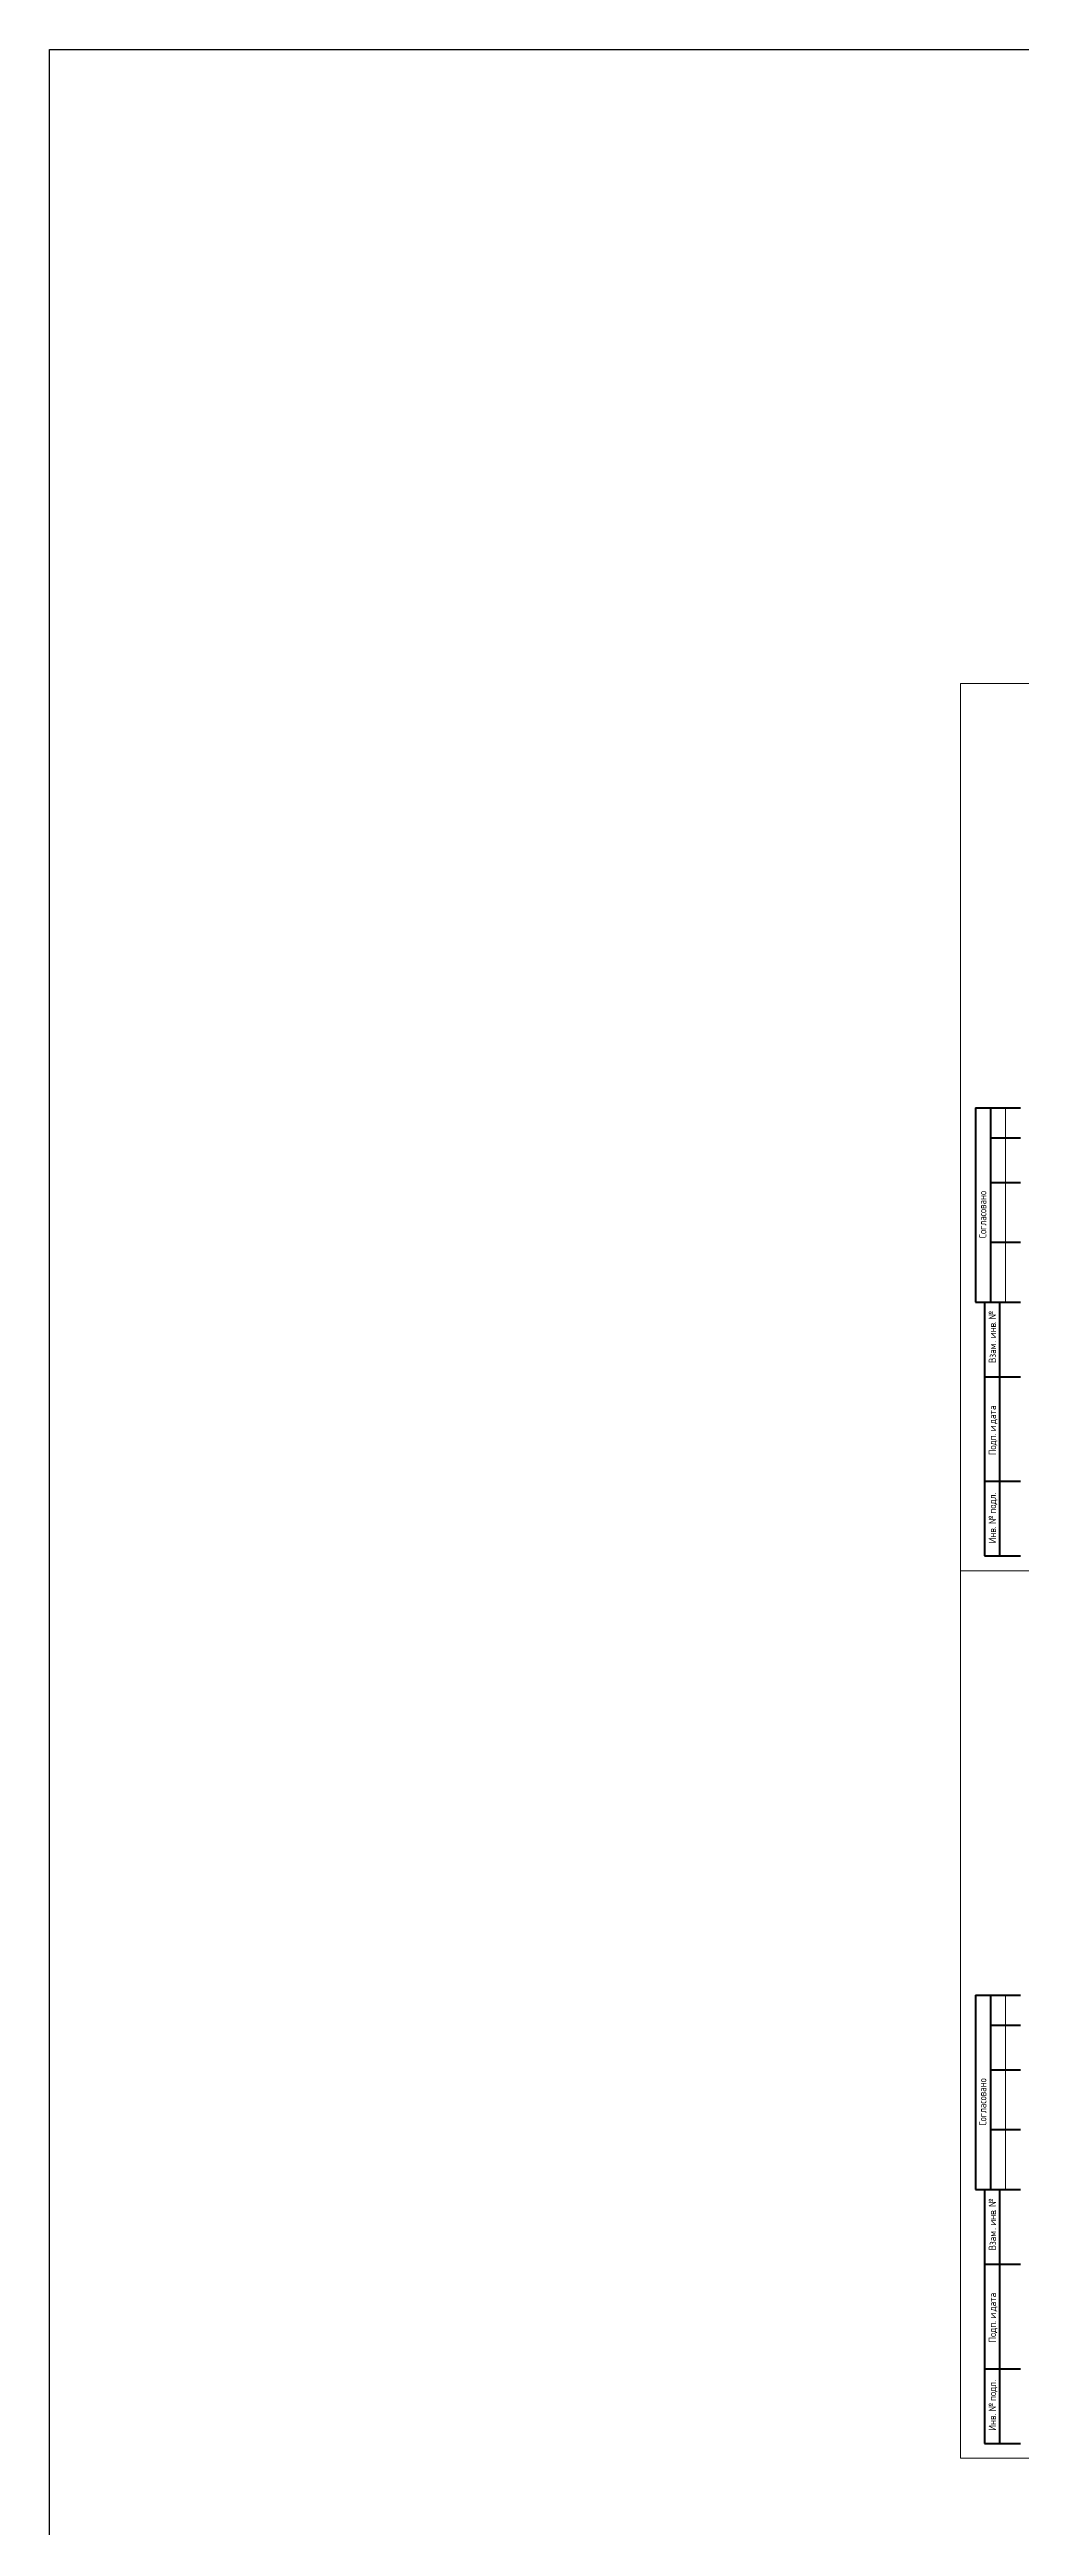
# Model space of a CAD drawing. Header units: millimetres. Extents: x -88595 to 880822, y -1054509 to -148035.
# Drawn here: x -88595 to -56117, y -279227 to -196327 of the extents above; entities that cross this region are included whole.
import ezdxf

# ---------------------------------------------------------------- set-up
doc = ezdxf.new("R2010")
doc.units = ezdxf.units.MM
doc.layers.add('Основная надпись', color=7, linetype='Continuous', lineweight=30)
doc.layers.add('П4', color=1, linetype='Continuous')
doc.styles.add('$8$GOST Common', font='GOST_Common.ttf', dxfattribs={"width": 0.9, "height": 2.5})

msp = doc.modelspace()

# ---------------------------------------------------------------- linework, layer by layer
at = {"layer": 'Основная надпись', "lineweight": 20}
for p, q in [((-58117, -217546), (-16117, -217546)), ((-58117, -217546), (-58117, -247246)), ((-56617, -231746), (-56617, -238246)), ((-16117, -247246), (-58117, -247246)), ((-58117, -247246), (-16117, -247246)), ((-58117, -247246), (-58117, -276946)), ((-56617, -261446), (-56617, -267946)), ((-16117, -276946), (-58117, -276946))]:
    msp.add_line(p, q, dxfattribs=at)
at = {"layer": 'Основная надпись', "lineweight": 50}
for p, q in [((-57617, -231746), (-57617, -238246)), ((-57617, -231746), (-56117, -231746)), ((-57117, -231746), (-57117, -238246)), ((-57117, -232746), (-56117, -232746)), ((-57117, -234246), (-56117, -234246)), ((-57117, -236246), (-56117, -236246)), ((-57617, -238246), (-56117, -238246)), ((-57317, -238246), (-57317, -246746)), ((-57317, -238246), (-56117, -238246)), ((-56817, -238246), (-56817, -246746)), ((-57317, -240746), (-56117, -240746)), ((-57317, -244246), (-56117, -244246)), ((-57317, -246746), (-56117, -246746)), ((-57617, -261446), (-57617, -267946)), ((-57617, -261446), (-56117, -261446)), ((-57117, -261446), (-57117, -267946)), ((-57117, -262446), (-56117, -262446)), ((-57117, -263946), (-56117, -263946)), ((-57117, -265946), (-56117, -265946)), ((-57617, -267946), (-56117, -267946)), ((-57317, -267946), (-57317, -276446)), ((-57317, -267946), (-56117, -267946)), ((-56817, -267946), (-56817, -276446)), ((-57317, -270446), (-56117, -270446)), ((-57317, -273946), (-56117, -273946)), ((-57317, -276446), (-56117, -276446))]:
    msp.add_line(p, q, dxfattribs=at)
at = {"layer": 'П4', "color": 3, "ltscale": 100}
msp.add_lwpolyline([(-88595, -196327), (880822, -196327), (880822, -376127), (-88595, -376127)], close=True, dxfattribs=at)

# ---------------------------------------------------------------- texts
at = {"layer": 'Основная надпись', "lineweight": 9, "char_height": 250, "attachment_point": 1, "rotation": 90, "style": '$8$GOST Common'}
for s, insert, width in [('Согласовано', (-57508, -236111), 2157.34), ('\\fGOST Common|b0|i0|c204|p34|;\\W.9;№', (-57180, -238831), 331.9), ('инв', (-57180, -239457), 584.43), ('. ', (-57180, -238974), 173.16), ('. ', (-57180, -239599), 173.16), ('Взам', (-57180, -240290), 836.96), ('дата', (-57180, -242332), 873.04), ('Подп', (-57180, -243374), 800.89), ('\\fGOST Common|b0|i0|c204|p34|;\\W.9; ', (-57180, -242410), 93.8), ('\\fGOST Common|b0|i0|c204|p34|;\\W.9;и', (-57180, -242570), 194.81), ('. ', (-57180, -242713), 173.16), ('подл', (-57180, -245327), 779.24), ('\\fGOST Common|b0|i0|c204|p34|;\\W.9;.', (-57180, -244684), 79.37), ('\\fGOST Common|b0|i0|c204|p34|;\\W.9;№', (-57180, -245678), 331.9), ('\\fGOST Common|b0|i0|c204|p34|;\\W.9; ', (-57180, -245404), 93.8), ('Инв', (-57180, -246321), 606.08), ('. ', (-57180, -245821), 173.16), ('Согласовано', (-57508, -265811), 2157.34), ('\\fGOST Common|b0|i0|c204|p34|;\\W.9;№', (-57180, -268531), 331.9), ('Взам', (-57180, -269990), 836.96), ('инв', (-57180, -269157), 584.43), ('. ', (-57180, -268674), 173.16), ('. ', (-57180, -269299), 173.16), ('дата', (-57180, -272032), 873.04), ('Подп', (-57180, -273074), 800.89), ('\\fGOST Common|b0|i0|c204|p34|;\\W.9;и', (-57180, -272270), 194.81), ('. ', (-57180, -272413), 173.16), ('\\fGOST Common|b0|i0|c204|p34|;\\W.9;.', (-57180, -274384), 79.37), ('\\fGOST Common|b0|i0|c204|p34|;\\W.9;№', (-57180, -275378), 331.9), ('подл', (-57180, -275027), 779.24), ('Инв', (-57180, -276021), 606.08), ('. ', (-57180, -275521), 173.16)]:
    msp.add_mtext(s, dxfattribs=dict(at, insert=insert, width=width))

doc.saveas('drawing.dxf')
